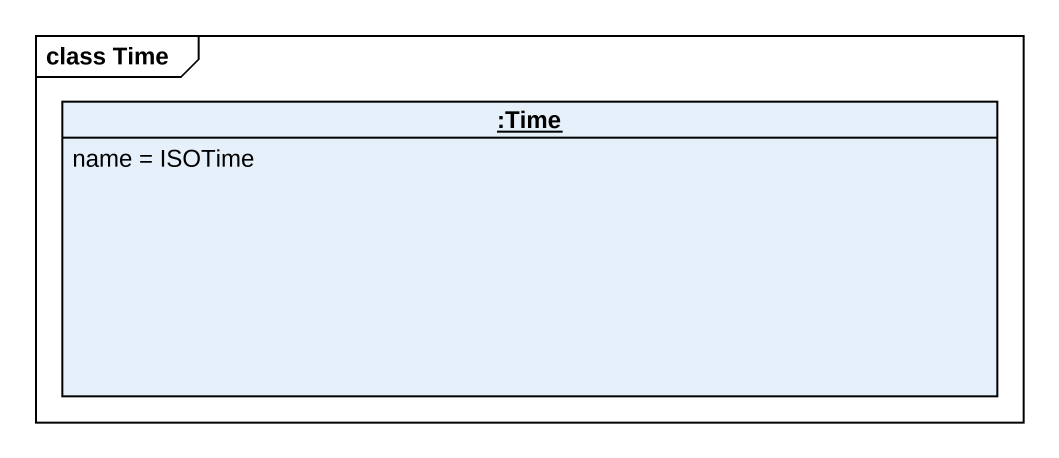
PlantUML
@startuml
mainframe class Time
hide circle
hide empty members
object ":Time" as Time {
  name = ISOTime
}
@enduml
